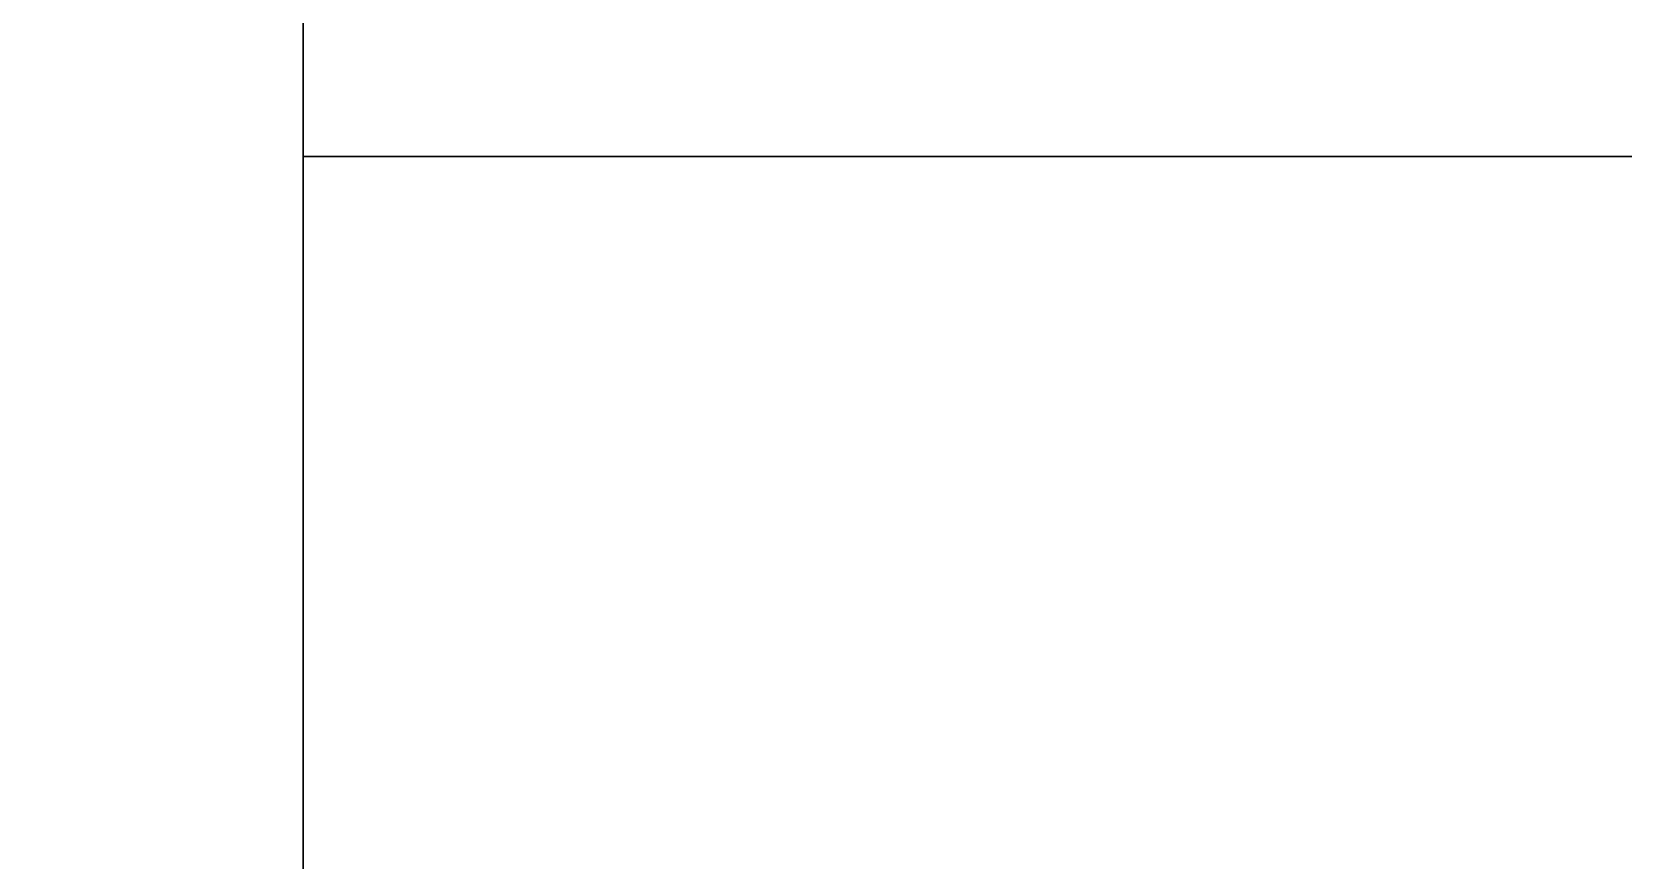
# Model space of a CAD drawing. Extents: x 0 to 5507, y -6518 to 0.
# Drawn here: x 772.651 to 774.699, y -3280.905 to -3279.839 of the extents above; entities that cross this region are included whole.
import ezdxf

# ---------------------------------------------------------------- set-up
doc = ezdxf.new("R2010")
doc.units = 0
for name, color, linetype in [('LAYER0', 7, 'CONTINUOUS'), ('LAYER662', 254, 'CONTINUOUS'), ('LAYER679', 7, 'CONTINUOUS'), ('LAYER764', 7, 'CONTINUOUS')]:
    doc.layers.add(name, color=color, linetype=linetype)

msp = doc.modelspace()

# ---------------------------------------------------------------- linework, layer by layer
at = {"layer": 'LAYER0', "invisible_edges": 1}
for points in [[(5507, 0), (0, -6518), (0, 0), (5507, 0)], [(5507, -6518, 5), (0, 0, 5), (0, -6518, 5), (5507, -6518, 5)], [(0, 0, 5), (5507, -6518, 5), (5507, 0, 5), (0, 0, 5)], [(0, -6518), (5507, 0), (5507, -6518), (0, -6518)]]:
    msp.add_3dface(points, dxfattribs=at)
at = {"layer": 'LAYER662', "invisible_edges": 1}
for points in [[(773, -3849, 115), (755, -3279, 115), (773, -3279, 115), (773, -3849, 115)], [(755, -3279, 115), (773, -3849, 115), (755, -3849, 115), (755, -3279, 115)], [(755, -3849, 895), (773, -3279, 895), (755, -3279, 895), (755, -3849, 895)], [(773, -3279, 895), (755, -3849, 895), (773, -3849, 895), (773, -3279, 895)], [(773, -3849, 115), (773, -3279, 895), (773, -3849, 895), (773, -3849, 115)], [(773, -3279, 895), (773, -3849, 115), (773, -3279, 115), (773, -3279, 895)]]:
    msp.add_3dface(points, dxfattribs=at)
at = {"layer": 'LAYER679', "invisible_edges": 1}
for points in [[(773, -3849, 116), (1497, -3279, 116), (1497, -3849, 116), (773, -3849, 116)], [(1497, -3279, 116), (773, -3849, 116), (773, -3279, 116), (1497, -3279, 116)], [(773, -3849, 116), (773, -3279, 134), (773, -3279, 116), (773, -3849, 116)], [(773, -3279, 134), (773, -3849, 116), (773, -3849, 134), (773, -3279, 134)], [(773, -3279, 134), (1497, -3849, 134), (1497, -3279, 134), (773, -3279, 134)], [(1497, -3849, 134), (773, -3279, 134), (773, -3849, 134), (1497, -3849, 134)]]:
    msp.add_3dface(points, dxfattribs=at)
at = {"layer": 'LAYER764', "invisible_edges": 1}
for points in [[(773, -3360, 876.5), (1497, -3280, 876.5), (1497, -3360, 876.5), (773, -3360, 876.5)], [(1497, -3280, 876.5), (773, -3360, 876.5), (773, -3280, 876.5), (1497, -3280, 876.5)], [(773, -3280, 894.5), (1497, -3280, 876.5), (773, -3280, 876.5), (773, -3280, 894.5)], [(1497, -3280, 876.5), (773, -3280, 894.5), (1497, -3280, 894.5), (1497, -3280, 876.5)], [(773, -3360, 876.5), (773, -3280, 894.5), (773, -3280, 876.5), (773, -3360, 876.5)], [(773, -3280, 894.5), (773, -3360, 876.5), (773, -3360, 894.5), (773, -3280, 894.5)], [(773, -3280, 894.5), (1497, -3360, 894.5), (1497, -3280, 894.5), (773, -3280, 894.5)], [(1497, -3360, 894.5), (773, -3280, 894.5), (773, -3360, 894.5), (1497, -3360, 894.5)]]:
    msp.add_3dface(points, dxfattribs=at)

doc.saveas('drawing.dxf')
